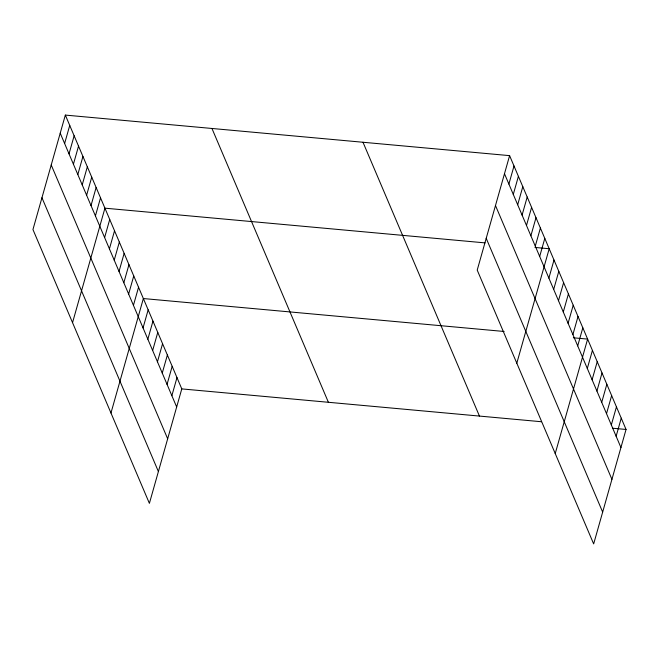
<?xml version="1.0" encoding="UTF-8"?>
<svg xmlns="http://www.w3.org/2000/svg" width="659" height="659" viewBox="0 0 659 659"><rect width="100%" height="100%" fill="white"/><g stroke="black" fill="none" stroke-linecap="round" stroke-linejoin="round"><path stroke-width="0.99" d="M65.34 115.086L32.95 229.546L149.395 503.361L181.785 388.901L65.34 115.086L509.605 155.639L626.05 429.454L593.66 543.914L477.215 270.099L509.605 155.639M64.623 143.514L69.739 125.424M69.022 153.86L74.138 135.77M73.421 164.206L78.536 146.117M77.82 174.553L82.935 156.463M82.218 184.891L87.334 166.801M86.617 195.237L91.733 177.147M91.016 205.583L96.132 187.494M95.415 215.921L100.53 197.84M72.539 322.646L104.929 208.178L485.057 242.883M104.616 237.561L109.732 219.472M109.419 248.863L114.534 230.774M114.221 260.157L119.345 242.067M119.024 271.45L124.147 253.361M123.826 282.744L128.95 264.654M128.637 294.038L133.752 275.948M133.439 305.331L138.555 287.242M110.967 413.004L143.357 298.543L504.135 331.477M143.044 327.927L148.16 309.837M147.847 339.22L152.962 321.131M152.649 350.514L157.765 332.424M157.452 361.807L162.575 343.718M162.254 373.101L167.378 355.012M167.056 384.395L172.18 366.313M171.867 395.697L176.983 377.607M508.888 184.067L514.004 165.986M513.287 194.413L518.402 176.324M517.686 204.76L522.801 186.67M522.085 215.106L527.2 197.016M526.483 225.444L531.599 207.363M530.882 235.79L535.998 217.701M535.281 246.137L540.396 228.047M539.68 256.483L544.795 238.393M516.804 363.2L549.194 248.74L534.943 247.438M548.881 278.123L553.997 260.033M553.684 289.416L558.799 271.327M558.486 300.71L563.61 282.62M563.288 312.004L568.412 293.914M568.091 323.297L573.215 305.208M572.902 334.591L578.017 316.501M577.704 345.884L582.82 327.803M555.232 453.557L587.622 339.097L573.371 337.795M587.309 368.48L592.425 350.39M592.111 379.773L597.227 361.684M596.914 391.067L602.029 372.978M601.716 402.361L606.84 384.271M606.519 413.654L611.643 395.573M611.321 424.956L616.445 406.867M616.132 436.25L621.248 418.16M181.785 388.901L541.55 421.744M612.812 428.243L626.05 429.454M504.489 173.729L620.935 447.543M495.486 205.534L611.931 479.348M486.21 238.294L602.664 512.109M362.994 142.253L479.439 416.068M211.951 128.464L328.396 402.278M60.224 133.176L176.67 406.99M51.221 164.972L167.666 438.795M41.954 197.741L158.399 471.556"/></g></svg>
